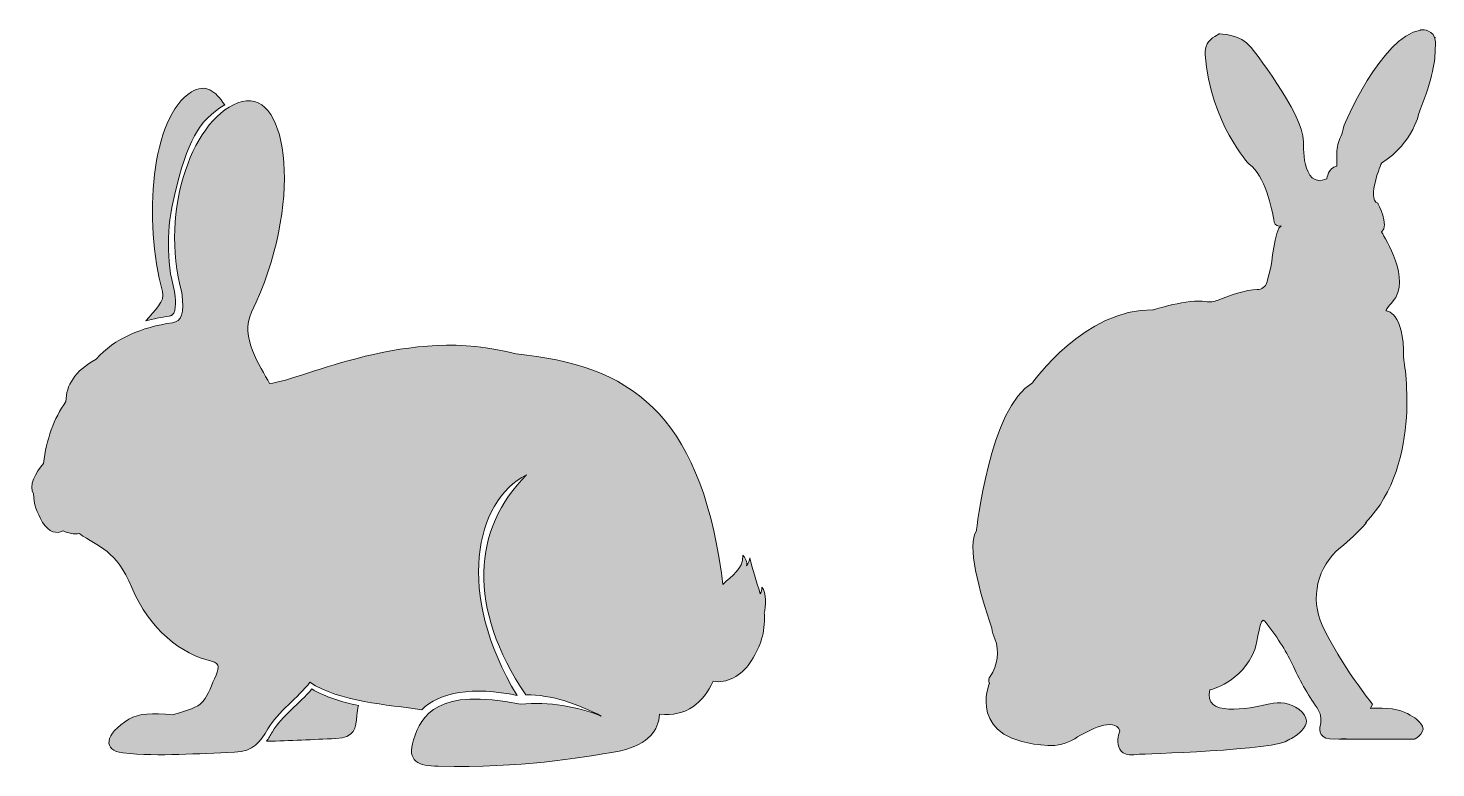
# Model space of a CAD drawing. Header units: inches. Extents: x -2 to 737, y -1000 to -384.
# Drawn here: x 575.8 to 735.5, y -784 to -700.1 of the extents above; entities that cross this region are included whole.
import ezdxf

# ---------------------------------------------------------------- set-up
doc = ezdxf.new("R2010")
doc.units = ezdxf.units.IN
doc.header["$MEASUREMENT"] = 0
doc.layers.add('Layer 1', color=7, linetype='Continuous')

# ---------------------------------------------------------------- blocks, each defined once
blk = doc.blocks.new('block 15')
at = {"layer": 'Layer 1', "true_color": 0x231f20}
h = blk.add_hatch(color=179, dxfattribs=at)
edge = h.paths.add_edge_path()
edge.add_spline(control_points=[(659.06, -763.53), (659.08, -763.75), (659.03, -764.04), (658.89, -764.29), (658.44, -762.78), (657.95, -761.43), (657.71, -760.2), (657.67, -760.51), (657.58, -760.78), (657.31, -761.11), (657.49, -760.71), (657.11, -760.07), (656.92, -759.91), (656.92, -761.56), (655.66, -762.18), (654.64, -763.21), (654.59, -762.78), (654.54, -762.35), (654.48, -761.93), (651.87, -743.72), (644.08, -738.28), (631.19, -737.06), (618.92, -733.68), (607.11, -740.03), (603.21, -740.41), (602.14, -738.44), (599.79, -735.13), (601.17, -732.3), (607.04, -720.28), (605.43, -707.05), (600.11, -708.42), (594.65, -709.83), (590.65, -720.68), (593.26, -730.1), (593.58, -732.49), (593.21, -733.36), (592.21, -733.52), (588.67, -734.02), (585.69, -735.27), (583.52, -737.65), (581.11, -738.98), (580.12, -740.62), (580.1, -742.47), (578.74, -744.39), (577.89, -746.73), (577.56, -749.49), (576.67, -750.5), (575.82, -752.09), (576.43, -752.93), (576.43, -754.14), (576.83, -754.96), (577.44, -756.17), (578.25, -757.39), (578.99, -757.47), (579.81, -757.15), (580.38, -757.39), (581.04, -757.54), (581.63, -757.45), (583.82, -759), (585.83, -759.32), (587.58, -763.56), (589.57, -768.36), (593.28, -771.16), (596.61, -771.91), (597.68, -772.15), (597.47, -772.83), (596.97, -773.91), (596.47, -774.99), (596.22, -776.02), (595.33, -776.8), (594.8, -777.27), (593.08, -777.73), (592.22, -778.02), (589.9, -777.8), (588.38, -777.82), (587.26, -778.51), (584.42, -780.25), (584.31, -782.03), (586.55, -782.34), (590.84, -782.79), (595.05, -782.38), (599.25, -782.26), (601.39, -782.19), (602.19, -781.02), (603, -779.62), (604.18, -777.59), (606.49, -776.1), (607.79, -774.31), (611.12, -776.53), (616.61, -776.86), (620.48, -777.43), (622.42, -775.47), (626.34, -774.73), (631.31, -775.83), (624.29, -764.24), (626.48, -753.75), (632.38, -750.78), (626.22, -756.83), (625.61, -765.89), (632.29, -775.75), (635.19, -775.69), (638.29, -776.84), (640.85, -778.16), (638.05, -777.02), (634.99, -776.56), (631.68, -776.79), (622.21, -774.9), (620.45, -778.04), (619.54, -780.85), (618.75, -783.31), (620.11, -783.81), (622.34, -783.85), (632.19, -784.03), (637.7, -782.99), (643.07, -782.11), (646.26, -781.3), (647.34, -779.78), (647.45, -777.95), (650.51, -778.25), (652.43, -776.66), (653.54, -774.18), (655.04, -774.56), (656.81, -773.49), (657.67, -772.17), (658.81, -770.41), (659.36, -769.1), (659.36, -766.99), (659.36, -766.83), (659.36, -766.66), (659.34, -766.48), (659.49, -765.73), (659.62, -764.14), (659.06, -763.53)], knot_values=[0, 0, 0, 0, 1, 1, 1, 2, 2, 2, 3, 3, 3, 4, 4, 4, 5, 5, 5, 6, 6, 6, 7, 7, 7, 8, 8, 8, 9, 9, 9, 10, 10, 10, 11, 11, 11, 12, 12, 12, 13, 13, 13, 14, 14, 14, 15, 15, 15, 16, 16, 16, 17, 17, 17, 18, 18, 18, 19, 19, 19, 20, 20, 20, 21, 21, 21, 22, 22, 22, 23, 23, 23, 24, 24, 24, 25, 25, 25, 26, 26, 26, 27, 27, 27, 28, 28, 28, 29, 29, 29, 30, 30, 30, 31, 31, 31, 32, 32, 32, 33, 33, 33, 34, 34, 34, 35, 35, 35, 36, 36, 36, 37, 37, 37, 38, 38, 38, 39, 39, 39, 40, 40, 40, 41, 41, 41, 42, 42, 42, 43, 43, 43, 44, 44, 44, 44], degree=3, periodic=1)
h = blk.add_hatch(color=179, dxfattribs=at)
edge = h.paths.add_edge_path()
edge.add_spline(control_points=[(591.81, -732.77), (591.93, -732.75), (592.06, -732.71), (592.16, -732.63), (592.72, -732.23), (592.51, -730.56), (592.43, -729.96), (591.45, -726.41), (591.54, -722.73), (592.41, -719.09), (593.89, -712.89), (595.12, -710.6), (598.12, -708.8), (597.07, -707.21), (595.95, -706.35), (594.34, -707.33), (589.76, -710.1), (588.86, -722), (591.07, -729.99), (591.37, -731.05), (590.2, -732.13), (589.17, -733.31), (590.03, -733.07), (590.91, -732.89), (591.81, -732.77)], knot_values=[0, 0, 0, 0, 1, 1, 1, 2, 2, 2, 3, 3, 3, 4, 4, 4, 5, 5, 5, 6, 6, 6, 7, 7, 7, 8, 8, 8, 8], degree=3, periodic=1)
h = blk.add_hatch(color=179, dxfattribs=at)
edge = h.paths.add_edge_path()
edge.add_spline(control_points=[(603.53, -779.96), (603.31, -780.34), (603.09, -780.69), (602.87, -781), (605.55, -780.99), (608.12, -780.79), (610.74, -780.71), (612.85, -780.65), (613.04, -779.48), (613.11, -778.08), (613.13, -777.69), (613.2, -777.32), (613.31, -776.96), (611.38, -776.56), (609.52, -775.99), (608, -775.08), (606.61, -776.77), (604.62, -778.09), (603.53, -779.96)], knot_values=[0, 0, 0, 0, 1, 1, 1, 2, 2, 2, 3, 3, 3, 4, 4, 4, 5, 5, 5, 6, 6, 6, 6], degree=3, periodic=1)
at = {"layer": 'Layer 1', "lineweight": 0}
for points, knots in [([(659.06, -763.53), (659.08, -763.75), (659.03, -764.04), (658.89, -764.29), (658.44, -762.78), (657.95, -761.43), (657.71, -760.2), (657.67, -760.51), (657.58, -760.78), (657.31, -761.11), (657.49, -760.71), (657.11, -760.07), (656.92, -759.91), (656.92, -761.56), (655.66, -762.18), (654.64, -763.21), (654.59, -762.78), (654.54, -762.35), (654.48, -761.93), (651.87, -743.72), (644.08, -738.28), (631.19, -737.06), (618.92, -733.68), (607.11, -740.03), (603.21, -740.41), (602.14, -738.44), (599.79, -735.13), (601.17, -732.3), (607.04, -720.28), (605.43, -707.05), (600.11, -708.42), (594.65, -709.83), (590.65, -720.68), (593.26, -730.1), (593.58, -732.49), (593.21, -733.36), (592.21, -733.52), (588.67, -734.02), (585.69, -735.27), (583.52, -737.65), (581.11, -738.98), (580.12, -740.62), (580.1, -742.47), (578.74, -744.39), (577.89, -746.73), (577.56, -749.49), (576.67, -750.5), (575.82, -752.09), (576.43, -752.93), (576.43, -754.14), (576.83, -754.96), (577.44, -756.17), (578.25, -757.39), (578.99, -757.47), (579.81, -757.15), (580.38, -757.39), (581.04, -757.54), (581.63, -757.45), (583.82, -759), (585.83, -759.32), (587.58, -763.56), (589.57, -768.36), (593.28, -771.16), (596.61, -771.91), (597.68, -772.15), (597.47, -772.83), (596.97, -773.91), (596.47, -774.99), (596.22, -776.02), (595.33, -776.8), (594.8, -777.27), (593.08, -777.73), (592.22, -778.02), (589.9, -777.8), (588.38, -777.82), (587.26, -778.51), (584.42, -780.25), (584.31, -782.03), (586.55, -782.34), (590.84, -782.79), (595.05, -782.38), (599.25, -782.26), (601.39, -782.19), (602.19, -781.02), (603, -779.62), (604.18, -777.59), (606.49, -776.1), (607.79, -774.31), (611.12, -776.53), (616.61, -776.86), (620.48, -777.43), (622.42, -775.47), (626.34, -774.73), (631.31, -775.83), (624.29, -764.24), (626.48, -753.75), (632.38, -750.78), (626.22, -756.83), (625.61, -765.89), (632.29, -775.75), (635.19, -775.69), (638.29, -776.84), (640.85, -778.16), (638.05, -777.02), (634.99, -776.56), (631.68, -776.79), (622.21, -774.9), (620.45, -778.04), (619.54, -780.85), (618.75, -783.31), (620.11, -783.81), (622.34, -783.85), (632.19, -784.03), (637.7, -782.99), (643.07, -782.11), (646.26, -781.3), (647.34, -779.78), (647.45, -777.95), (650.51, -778.25), (652.43, -776.66), (653.54, -774.18), (655.04, -774.56), (656.81, -773.49), (657.67, -772.17), (658.81, -770.41), (659.36, -769.1), (659.36, -766.99), (659.36, -766.83), (659.36, -766.66), (659.34, -766.48), (659.49, -765.73), (659.62, -764.14), (659.06, -763.53)], [0, 0, 0, 0, 1, 1, 1, 2, 2, 2, 3, 3, 3, 4, 4, 4, 5, 5, 5, 6, 6, 6, 7, 7, 7, 8, 8, 8, 9, 9, 9, 10, 10, 10, 11, 11, 11, 12, 12, 12, 13, 13, 13, 14, 14, 14, 15, 15, 15, 16, 16, 16, 17, 17, 17, 18, 18, 18, 19, 19, 19, 20, 20, 20, 21, 21, 21, 22, 22, 22, 23, 23, 23, 24, 24, 24, 25, 25, 25, 26, 26, 26, 27, 27, 27, 28, 28, 28, 29, 29, 29, 30, 30, 30, 31, 31, 31, 32, 32, 32, 33, 33, 33, 34, 34, 34, 35, 35, 35, 36, 36, 36, 37, 37, 37, 38, 38, 38, 39, 39, 39, 40, 40, 40, 41, 41, 41, 42, 42, 42, 43, 43, 43, 44, 44, 44, 44]), ([(591.81, -732.77), (591.93, -732.75), (592.06, -732.71), (592.16, -732.63), (592.72, -732.23), (592.51, -730.56), (592.43, -729.96), (591.45, -726.41), (591.54, -722.73), (592.41, -719.09), (593.89, -712.89), (595.12, -710.6), (598.12, -708.8), (597.07, -707.21), (595.95, -706.35), (594.34, -707.33), (589.76, -710.1), (588.86, -722), (591.07, -729.99), (591.37, -731.05), (590.2, -732.13), (589.17, -733.31), (590.03, -733.07), (590.91, -732.89), (591.81, -732.77)], [0, 0, 0, 0, 1, 1, 1, 2, 2, 2, 3, 3, 3, 4, 4, 4, 5, 5, 5, 6, 6, 6, 7, 7, 7, 8, 8, 8, 8]), ([(603.53, -779.96), (603.31, -780.34), (603.09, -780.69), (602.87, -781), (605.55, -780.99), (608.12, -780.79), (610.74, -780.71), (612.85, -780.65), (613.04, -779.48), (613.11, -778.08), (613.13, -777.69), (613.2, -777.32), (613.31, -776.96), (611.38, -776.56), (609.52, -775.99), (608, -775.08), (606.61, -776.77), (604.62, -778.09), (603.53, -779.96)], [0, 0, 0, 0, 1, 1, 1, 2, 2, 2, 3, 3, 3, 4, 4, 4, 5, 5, 5, 6, 6, 6, 6])]:
    blk.add_open_spline(points, degree=3, knots=knots, dxfattribs=at)
blk = doc.blocks.new('block 13')
at = {"layer": 'Layer 1', "true_color": 0x231f20}
h = blk.add_hatch(color=179, dxfattribs=at)
h.dxf.hatch_style = 2
edge = h.paths.add_edge_path()
edge.add_spline(control_points=[(733.71, -709.42), (735.22, -705.81), (735.49, -703.62), (735.44, -702.41), (735.44, -702.41), (735.44, -702.41), (735.44, -702.41), (735.53, -701.87), (735.5, -701.46), (735.4, -701.16), (735.43, -701.16), (735.46, -701.16), (735.49, -701.16), (735.47, -701.16), (735.43, -701.15), (735.39, -701.14), (735.02, -700.09), (733.78, -700.3), (733.78, -700.3), (729.29, -701.08), (725.09, -711.2), (725.09, -711.2), (725.03, -711.68), (724.9, -712.08), (724.75, -712.37), (724.47, -712.96), (724.31, -713.6), (724.31, -714.25), (724.31, -714.25), (724.31, -715.76), (724.31, -715.76), (723.31, -715.9), (723.17, -717.18), (723.17, -717.18), (720.2, -718.44), (720.53, -712.98), (720.53, -712.98), (720.44, -709.66), (714.55, -702.25), (714.55, -702.25), (713.41, -700.73), (710.94, -700.73), (710.94, -700.73), (710.94, -700.73), (710.44, -701.02), (710.44, -701.02), (709.71, -701.43), (709.29, -702.23), (709.36, -703.07), (709.97, -710.88), (714.36, -715.54), (714.36, -715.54), (716.14, -716.8), (716.93, -720.53), (717.2, -722.11), (717.26, -722.46), (717.64, -722.66), (717.97, -722.51), (717.3, -722.82), (716.83, -727.22), (716.83, -727.22), (716.83, -727.22), (716.35, -728.95), (716.35, -728.95), (716.22, -729.44), (715.77, -729.75), (715.27, -729.75), (714.04, -729.73), (711.98, -730.49), (710.83, -730.95), (710.38, -731.13), (709.89, -731.2), (709.41, -731.12), (707.48, -730.77), (703.44, -732.07), (703.44, -732.07), (695.75, -731.88), (689.76, -740.33), (689.76, -740.33), (684.92, -743.08), (683.4, -757.14), (683.4, -757.14), (682.31, -758.75), (683.69, -763.87), (685.16, -768.19), (685.2, -768.6), (685.32, -769), (685.49, -769.4), (686.09, -770.8), (685.82, -772.38), (684.97, -773.65), (684.81, -773.88), (684.75, -774.15), (684.88, -774.44), (684.88, -774.44), (682.12, -781.02), (691.53, -781.5), (692.59, -781.55), (693.65, -781.29), (694.56, -780.72), (696.2, -779.7), (699.03, -778.23), (699.68, -779.8), (699.68, -779.8), (698.44, -783.12), (701.86, -782.48), (701.86, -782.48), (717.68, -782.04), (718.82, -780.86), (718.82, -780.86), (722.45, -779.2), (719.98, -777.38), (719.02, -776.69), (717.81, -776.47), (716.68, -776.76), (714.19, -777.37), (709.07, -778.29), (709.89, -775.19), (709.89, -775.19), (713.56, -774.36), (714.98, -770.6), (715.29, -769.78), (715.6, -766.69), (716.13, -767.38), (717.38, -768.99), (718.53, -770.69), (719.23, -772.22), (720.03, -773.97), (720.94, -775.67), (722.06, -777.22), (722.45, -777.77), (722.6, -778.48), (722.44, -779.14), (722.26, -779.88), (722.35, -780.83), (724.01, -780.77), (726.7, -780.66), (724.52, -780.77), (724.52, -780.77), (724.52, -780.77), (733.12, -780.77), (733.12, -780.77), (733.12, -780.77), (734.77, -779.91), (733.74, -778.94), (733.74, -778.94), (732.44, -777.1), (728.77, -777.25), (728.53, -777.27), (728.31, -777.27), (728.13, -777.28), (728.13, -777.28), (728.35, -776.8), (728.35, -776.8), (728.35, -776.8), (724.73, -772.35), (722.65, -767.85), (721.24, -764.79), (722.08, -761.16), (724.7, -759.04), (725.65, -758.27), (726.7, -757.31), (727.68, -756.18), (727.64, -756.19), (727.61, -756.2), (727.57, -756.21), (734.17, -749.36), (731.86, -737.48), (731.86, -737.48), (732, -732.28), (729.86, -732.14), (729.86, -732.14), (730.01, -731.85), (731, -730.64), (731, -730.64), (732.5, -727.86), (729.37, -723.24), (729.37, -723.24), (730.3, -722.45), (728.94, -719.96), (728.94, -719.96), (727.65, -719.46), (729.37, -715.4), (729.37, -715.4), (733.01, -713.19), (733.71, -709.42), (733.71, -709.42)], knot_values=[0, 0, 0, 0, 1, 1, 1, 2, 2, 2, 3, 3, 3, 4, 4, 4, 5, 5, 5, 6, 6, 6, 7, 7, 7, 8, 8, 8, 9, 9, 9, 10, 10, 10, 11, 11, 11, 12, 12, 12, 13, 13, 13, 14, 14, 14, 15, 15, 15, 16, 16, 16, 17, 17, 17, 18, 18, 18, 19, 19, 19, 20, 20, 20, 21, 21, 21, 22, 22, 22, 23, 23, 23, 24, 24, 24, 25, 25, 25, 26, 26, 26, 27, 27, 27, 28, 28, 28, 29, 29, 29, 30, 30, 30, 31, 31, 31, 32, 32, 32, 33, 33, 33, 34, 34, 34, 35, 35, 35, 36, 36, 36, 37, 37, 37, 38, 38, 38, 39, 39, 39, 40, 40, 40, 41, 41, 41, 42, 42, 42, 43, 43, 43, 44, 44, 44, 45, 45, 45, 46, 46, 46, 47, 47, 47, 48, 48, 48, 49, 49, 49, 50, 50, 50, 51, 51, 51, 52, 52, 52, 53, 53, 53, 54, 54, 54, 55, 55, 55, 56, 56, 56, 57, 57, 57, 58, 58, 58, 59, 59, 59, 60, 60, 60, 61, 61, 61, 62, 62, 62, 62], degree=3, periodic=1)
at = {"layer": 'Layer 1', "lineweight": 0}
blk.add_open_spline([(733.71, -709.42), (735.22, -705.81), (735.49, -703.62), (735.44, -702.41), (735.44, -702.41), (735.44, -702.41), (735.44, -702.41), (735.53, -701.87), (735.5, -701.46), (735.4, -701.16), (735.43, -701.16), (735.46, -701.16), (735.49, -701.16), (735.47, -701.16), (735.43, -701.15), (735.39, -701.14), (735.02, -700.09), (733.78, -700.3), (733.78, -700.3), (729.29, -701.08), (725.09, -711.2), (725.09, -711.2), (725.03, -711.68), (724.9, -712.08), (724.75, -712.37), (724.47, -712.96), (724.31, -713.6), (724.31, -714.25), (724.31, -714.25), (724.31, -715.76), (724.31, -715.76), (723.31, -715.9), (723.17, -717.18), (723.17, -717.18), (720.2, -718.44), (720.53, -712.98), (720.53, -712.98), (720.44, -709.66), (714.55, -702.25), (714.55, -702.25), (713.41, -700.73), (710.94, -700.73), (710.94, -700.73), (710.94, -700.73), (710.44, -701.02), (710.44, -701.02), (709.71, -701.43), (709.29, -702.23), (709.36, -703.07), (709.97, -710.88), (714.36, -715.54), (714.36, -715.54), (716.14, -716.8), (716.93, -720.53), (717.2, -722.11), (717.26, -722.46), (717.64, -722.66), (717.97, -722.51), (717.3, -722.82), (716.83, -727.22), (716.83, -727.22), (716.83, -727.22), (716.35, -728.95), (716.35, -728.95), (716.22, -729.44), (715.77, -729.75), (715.27, -729.75), (714.04, -729.73), (711.98, -730.49), (710.83, -730.95), (710.38, -731.13), (709.89, -731.2), (709.41, -731.12), (707.48, -730.77), (703.44, -732.07), (703.44, -732.07), (695.75, -731.88), (689.76, -740.33), (689.76, -740.33), (684.92, -743.08), (683.4, -757.14), (683.4, -757.14), (682.31, -758.75), (683.69, -763.87), (685.16, -768.19), (685.2, -768.6), (685.32, -769), (685.49, -769.4), (686.09, -770.8), (685.82, -772.38), (684.97, -773.65), (684.81, -773.88), (684.75, -774.15), (684.88, -774.44), (684.88, -774.44), (682.12, -781.02), (691.53, -781.5), (692.59, -781.55), (693.65, -781.29), (694.56, -780.72), (696.2, -779.7), (699.03, -778.23), (699.68, -779.8), (699.68, -779.8), (698.44, -783.12), (701.86, -782.48), (701.86, -782.48), (717.68, -782.04), (718.82, -780.86), (718.82, -780.86), (722.45, -779.2), (719.98, -777.38), (719.02, -776.69), (717.81, -776.47), (716.68, -776.76), (714.19, -777.37), (709.07, -778.29), (709.89, -775.19), (709.89, -775.19), (713.56, -774.36), (714.98, -770.6), (715.29, -769.78), (715.6, -766.69), (716.13, -767.38), (717.38, -768.99), (718.53, -770.69), (719.23, -772.22), (720.03, -773.97), (720.94, -775.67), (722.06, -777.22), (722.45, -777.77), (722.6, -778.48), (722.44, -779.14), (722.26, -779.88), (722.35, -780.83), (724.01, -780.77), (726.7, -780.66), (724.52, -780.77), (724.52, -780.77), (724.52, -780.77), (733.12, -780.77), (733.12, -780.77), (733.12, -780.77), (734.77, -779.91), (733.74, -778.94), (733.74, -778.94), (732.44, -777.1), (728.77, -777.25), (728.53, -777.27), (728.31, -777.27), (728.13, -777.28), (728.13, -777.28), (728.35, -776.8), (728.35, -776.8), (728.35, -776.8), (724.73, -772.35), (722.65, -767.85), (721.24, -764.79), (722.08, -761.16), (724.7, -759.04), (725.65, -758.27), (726.7, -757.31), (727.68, -756.18), (727.64, -756.19), (727.61, -756.2), (727.57, -756.21), (734.17, -749.36), (731.86, -737.48), (731.86, -737.48), (732, -732.28), (729.86, -732.14), (729.86, -732.14), (730.01, -731.85), (731, -730.64), (731, -730.64), (732.5, -727.86), (729.37, -723.24), (729.37, -723.24), (730.3, -722.45), (728.94, -719.96), (728.94, -719.96), (727.65, -719.46), (729.37, -715.4), (729.37, -715.4), (733.01, -713.19), (733.71, -709.42), (733.71, -709.42)], degree=3, knots=[0, 0, 0, 0, 1, 1, 1, 2, 2, 2, 3, 3, 3, 4, 4, 4, 5, 5, 5, 6, 6, 6, 7, 7, 7, 8, 8, 8, 9, 9, 9, 10, 10, 10, 11, 11, 11, 12, 12, 12, 13, 13, 13, 14, 14, 14, 15, 15, 15, 16, 16, 16, 17, 17, 17, 18, 18, 18, 19, 19, 19, 20, 20, 20, 21, 21, 21, 22, 22, 22, 23, 23, 23, 24, 24, 24, 25, 25, 25, 26, 26, 26, 27, 27, 27, 28, 28, 28, 29, 29, 29, 30, 30, 30, 31, 31, 31, 32, 32, 32, 33, 33, 33, 34, 34, 34, 35, 35, 35, 36, 36, 36, 37, 37, 37, 38, 38, 38, 39, 39, 39, 40, 40, 40, 41, 41, 41, 42, 42, 42, 43, 43, 43, 44, 44, 44, 45, 45, 45, 46, 46, 46, 47, 47, 47, 48, 48, 48, 49, 49, 49, 50, 50, 50, 51, 51, 51, 52, 52, 52, 53, 53, 53, 54, 54, 54, 55, 55, 55, 56, 56, 56, 57, 57, 57, 58, 58, 58, 59, 59, 59, 60, 60, 60, 61, 61, 61, 62, 62, 62, 62], dxfattribs=at)
at = {"layer": 'Layer 1'}
blk.add_blockref('block 15', (0, 0), dxfattribs=at)

msp = doc.modelspace()

# ---------------------------------------------------------------- block references
at = {"layer": 'Layer 1'}
msp.add_blockref('block 13', (0, 0), dxfattribs=at)

doc.saveas('drawing.dxf')
